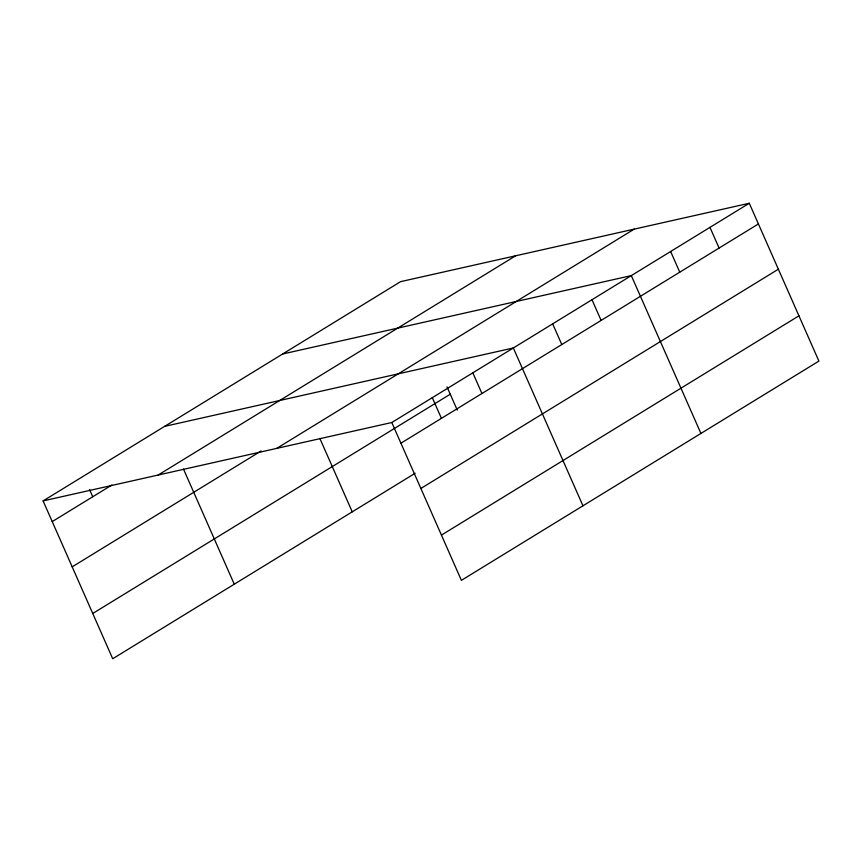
<?xml version="1.0" encoding="UTF-8"?>
<svg xmlns="http://www.w3.org/2000/svg" width="862" height="862" viewBox="0 0 862 862"><rect width="100%" height="100%" fill="white"/><g stroke="black" fill="none" stroke-linecap="round" stroke-linejoin="round"><path stroke-width="1.29" d="M43.1 500.908L400.604 281.648L749.283 203.26L818.9 361.092L461.396 580.352L391.79 422.52L43.1 500.908L112.717 658.74L415.161 473.249M52.226 521.596L111.877 485.015M158.166 475.037L515.67 255.777M72.182 566.862L261.154 450.955M276.724 448.391L634.216 229.12M391.79 422.52L749.283 203.26M92.751 613.485L450.255 394.225M400.916 443.208L758.409 223.948M420.871 488.463L778.375 269.203M441.441 535.097L798.934 315.826M282.628 354.002L631.307 275.614L700.925 433.446M164.653 426.367L513.332 347.968L582.949 505.8M709.965 227.374L719.091 248.062M670.636 251.488L679.762 272.176M591.989 299.728L601.116 320.416M552.661 323.853L561.787 344.541M472.818 372.815L481.944 393.514M447.001 386.855L457.269 410.118M432.304 397.673L441.43 418.361M319.834 438.359L352.235 511.834M183.487 469.068L234.259 584.199M89.519 489.444L92.74 496.749"/></g></svg>
